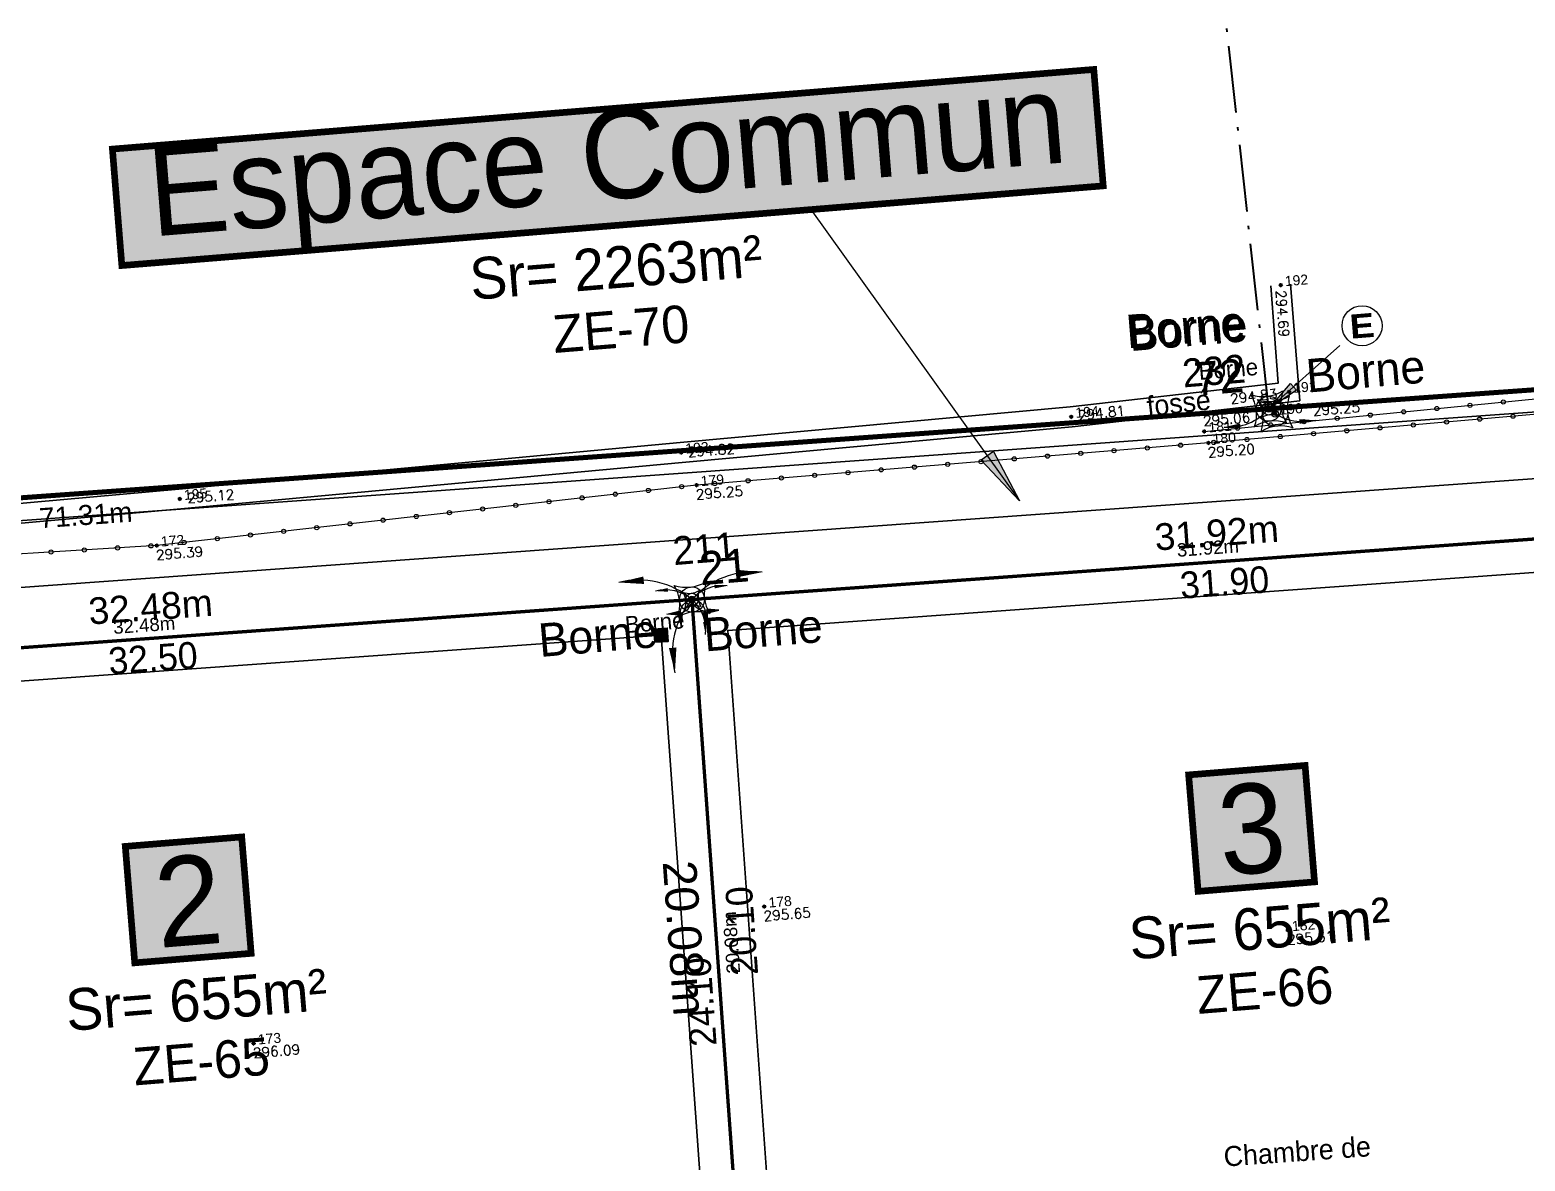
# Model space of a CAD drawing. Header units: metres. Extents: x 1851758 to 1852050, y 5187822 to 5188223.
# Drawn here: x 1851890.6 to 1851935.4, y 5187920.52 to 5187954.41 of the extents above; entities that cross this region are included whole.
import ezdxf
from ezdxf.enums import TextEntityAlignment as Align

# ---------------------------------------------------------------- set-up
doc = ezdxf.new("R2010")
doc.units = ezdxf.units.M
doc.header["$LTSCALE"] = 2.5
doc.header["$PDMODE"] = 35
doc.header["$PDSIZE"] = 0.03
doc.linetypes.add('L5', pattern=[1.15, 0.8, -0.175, 0, -0.175])
doc.layers.get('0').update_dxf_attribs({"linetype": 'CONTINUOUS', "lineweight": 30})
for name, color, linetype, lineweight in [('CLO_LEG', 7, 'CONTINUOUS', 15), ('P', 7, 'CONTINUOUS', 50), ('PAR', 11, 'L5', 30), ('PAR_COT', 150, 'CONTINUOUS', 20), ('PAR_REP', 6, 'CONTINUOUS', 15), ('POUB', 7, 'CONTINUOUS', 30), ('PRO_IMP_REP', 6, 'CONTINUOUS', 15), ('PRO_IMP_REP_VENTE', 6, 'CONTINUOUS', 15), ('PRO_PAR', 1, 'CONTINUOUS', 35), ('PRO_PAR_COT', 200, 'CONTINUOUS', 20), ('PRO_PAR_COT_DA', 150, 'CONTINUOUS', 20), ('PRO_PAR_COT_VENTE', 150, 'CONTINUOUS', 20), ('PRO_PAR_DA', 1, 'CONTINUOUS', 35), ('PRO_PAR_P', 7, 'CONTINUOUS', 70), ('PRO_PAR_P_DA', 7, 'CONTINUOUS', 70), ('PRO_PAR_SURF', 157, 'CONTINUOUS', 20), ('PRO_PAR_TXT', 157, 'CONTINUOUS', 20), ('SOL_TXT', 7, 'CONTINUOUS', 13), ('TAL', 34, 'CONTINUOUS', 25), ('Z', 7, 'CONTINUOUS', 9)]:
    doc.layers.add(name, color=color, linetype=linetype, lineweight=lineweight)
for name, color, linetype, plot in [('N', 1, 'CONTINUOUS', False), ('PRO_PAR_CONT_DA', 40, 'CONTINUOUS', False), ('PRO_PAR_CONT_DA_D', 7, 'CONTINUOUS', False)]:
    doc.layers.add(name, color=color, linetype=linetype, plot=plot)
for name, color, linetype in [('PRO_PAR_N', 6, 'CONTINUOUS'), ('PRO_PAR_N_DA', 6, 'CONTINUOUS'), ('PRO_RES_EU_TXT', 34, 'CONTINUOUS'), ('PRO_VOI', 7, 'CONTINUOUS'), ('PRO_VOI_TAMPON', 5, 'CONTINUOUS')]:
    doc.layers.add(name, color=color, linetype=linetype)
doc.styles.add('_ECRITURE', font='NEWSGOTN.TTF')
doc.styles.add('_ECRITURE_GRAS', font='NEWSGOTB.TTF')
doc.styles.add('ARIAL_B', font='arialbd.ttf', dxfattribs={"width": 1.1})
doc.styles.add('Ecriture', font='NEWSGOTN.TTF')
doc.styles.add('SIMPLEX', font='SIMPLEX.SHX', dxfattribs={"oblique": 27})
doc.styles.get("Standard").update_dxf_attribs({"font": 'arial.ttf'})

# ---------------------------------------------------------------- blocks, each defined once
blk = doc.blocks.new('TCPOINT')
blk.add_point((0, 0))
at = {"layer": 'N'}
blk.add_attdef('MAT', (0.2, 0.2), '', height=0.34, dxfattribs=at)
at = {"layer": 'Z', "style": 'SIMPLEX'}
blk.add_attdef('ALT', (0.2, -0.54), '', height=0.34, dxfattribs=at)
blk = doc.blocks.new('CLOLEG')
blk.add_circle((0, 0), 0.0625)
blk = doc.blocks.new('fleche cote')
blk.add_hatch(color=0).paths.add_polyline_path([(-0.524, -0.399), (-0.524, -0.55), (-0.975, -0.475)])
at = {"color": 0}
blk.add_lwpolyline([(-0.524, -0.475, 0.385882), (0, 0)], format="xyb", dxfattribs=at)
blk.add_lwpolyline([(-0.524, -0.399), (-0.524, -0.55), (-0.975, -0.475)], close=True, dxfattribs=at)
blk = doc.blocks.new('fleche cote2')
blk.add_hatch(color=0).paths.add_polyline_path([(-0.524, 0.399), (-0.524, 0.55), (-0.975, 0.475)])
at = {"color": 0}
blk.add_lwpolyline([(-0.524, 0.399), (-0.524, 0.55), (-0.975, 0.475)], close=True, dxfattribs=at)
blk.add_lwpolyline([(-0.524, 0.475, -0.385882), (0, 0)], format="xyb", dxfattribs=at)
blk = doc.blocks.new('ASS02')
h = blk.add_hatch(color=256)
h.dxf.hatch_style = 1
h.paths.add_polyline_path([(0.5, -0.5), (0.5, 0.5), (-0.5, 0.5), (-0.5, -0.5)])
blk.add_lwpolyline([(0.5, -0.5), (0.5, 0.5), (-0.5, 0.5), (-0.5, -0.5)], close=True)
blk = doc.blocks.new('Borne')
at = {"layer": 'PAR_REP'}
for radius in [0.15, 0.04]:
    blk.add_circle((0, 0), radius, dxfattribs=at)
for centre, start, end in [((-0.019, 0.607), 246.9187, 296.6535), ((-0.607, -0.019), 336.9187, 26.6535), ((0.607, 0.019), 156.9187, 206.6535), ((0.019, -0.607), 66.9187, 116.6535)]:
    blk.add_arc(centre, 0.458, start, end, dxfattribs=at)
blk = doc.blocks.new('*U106')
at = {"layer": 'PAR_COT'}
for points in [[(0.022, 1.901), (0, 0)], [(0.098, 0.663), (-0.082, 0.665)], [(0.098, 0.663), (0, 0), (-0.082, 0.665)]]:
    blk.add_lwpolyline(points, dxfattribs=at)
blk.add_solid([(0, 0), (-0.082, 0.665), (0.098, 0.663)], dxfattribs=at)
blk = doc.blocks.new('PAR_COT_01B')
at = {"layer": 'PAR_COT'}
blk.add_lwpolyline([(-1.143, 0.37, 0, 0.12, 0), (-0.742, 0.373, 0.12, 0.12, 0)], format="xyseb", dxfattribs=at)
blk.add_arc((-0.93, -0.921), 1.309, 44.7149, 99.3768, dxfattribs=at)
blk = doc.blocks.new('PAR_COT_02B')
at = {"layer": 'PAR_COT'}
blk.add_lwpolyline([(-1.139, -0.377, 0, 0.12, 0), (-0.739, -0.377, 0.12, 0.12, 0)], format="xyseb", dxfattribs=at)
blk.add_arc((-0.934, 0.914), 1.307, 260.964, 315.6259, dxfattribs=at)
blk = doc.blocks.new('BORNE IMP')
at = {"layer": 'PRO_IMP_REP'}
for radius in [0.375, 0.1]:
    blk.add_circle((0, 0), radius, dxfattribs=at)
for centre, start, end in [((-0.047, 1.518), 246.9187, 296.6535), ((-1.518, -0.047), 336.9187, 26.6535), ((1.518, 0.047), 156.9187, 206.6535), ((0.047, -1.518), 66.9187, 116.6535)]:
    blk.add_arc(centre, 1.144, start, end, dxfattribs=at)
blk = doc.blocks.new('*U116')
at = {"layer": 'PRO_PAR_TXT', "color": 157}
for points in [[(0.265, -0.615), (0, 0), (0.419, -0.522)], [(2.214, -3.68), (0, 0)], [(0.265, -0.615), (0.419, -0.522)]]:
    blk.add_lwpolyline(points, dxfattribs=at)
blk.add_solid([(0, 0), (0.419, -0.522), (0.265, -0.615)], dxfattribs=at)
blk = doc.blocks.new('PAR REP VENTE')
at = {"layer": 'PRO_IMP_REP_VENTE'}
for radius in [0.375, 0.1]:
    blk.add_circle((0, 0), radius, dxfattribs=at)
for centre, start, end in [((-0.17, 1.509), 251.55945, 301.29431), ((-1.509, -0.17), 341.55945, 31.29431), ((1.509, 0.17), 161.55945, 211.29431), ((0.17, -1.509), 71.55945, 121.29431)]:
    blk.add_arc(centre, 1.144, start, end, dxfattribs=at)
blk = doc.blocks.new('PRO_PAR_COT_01B')
at = {"layer": 'PRO_PAR_COT_DA'}
blk.add_lwpolyline([(-2.153, 0.666, 0, 0.225, 0), (-1.401, 0.68, 0.225, 0.225, 0)], format="xyseb", dxfattribs=at)
blk.add_arc((-1.72, -1.75), 2.454, 45.4926, 100.1545, dxfattribs=at)
blk = doc.blocks.new('PRO_PAR_COT_02B')
at = {"layer": 'PRO_PAR_COT_DA'}
blk.add_lwpolyline([(-2.153, -0.666, 0, 0.225, 0), (-1.401, -0.68, 0.225, 0.225, 0)], format="xyseb", dxfattribs=at)
blk.add_arc((-1.72, 1.75), 2.454, 259.8455, 314.5074, dxfattribs=at)

msp = doc.modelspace()

# ---------------------------------------------------------------- hatches: boundary and pattern name
at = {"layer": 'PRO_PAR_TXT'}
for color, points in [(251, [(1851893.184, 5187950.749), (1851922.388, 5187953.12), (1851922.655, 5187949.831), (1851893.451, 5187947.46)]), (211, [(1851925.429, 5187931.998), (1851928.718, 5187932.265), (1851928.985, 5187928.976), (1851925.696, 5187928.709)]), (131, [(1851893.569, 5187929.856), (1851896.859, 5187930.123), (1851897.126, 5187926.834), (1851893.836, 5187926.567)])]:
    msp.add_hatch(color=color, dxfattribs=at).paths.add_polyline_path(points)

# ---------------------------------------------------------------- linework, layer by layer
at = {"layer": 'CLO_LEG', "flags": 128}
for points in [[(1851977.739, 5187951.887), (1851978.26, 5187947.388), (1851966.81, 5187945.805), (1851954.043, 5187944.623), (1851949.297, 5187943.986), (1851940.926, 5187943.352), (1851925.914, 5187942.038), (1851910.577, 5187940.774), (1851894.403, 5187938.963), (1851878.913, 5187938.009), (1851863.835, 5187936.886), (1851858.314, 5187936.298), (1851859.611, 5187922.824), (1851861.624, 5187905.158), (1851863.146, 5187891.866), (1851864.24, 5187882.278), (1851864.624, 5187878.787), (1851868.895, 5187879.162), (1851886.929, 5187880.433), (1851898.298, 5187881.405)], [(1851925.791, 5187942.382), (1851940.266, 5187943.803)]]:
    msp.add_lwpolyline(points, dxfattribs=at)
at = {"layer": 'PAR', "flags": 128}
for points in [[(1851927.721, 5187943.061), (1851919.276, 5188019.861)], [(1851856.592, 5187937.984), (1851927.721, 5187943.061), (1851977.793, 5187946.635)]]:
    msp.add_lwpolyline(points, dxfattribs=at)
at = {"layer": 'PAR_COT', "color": 1, "const_width": 0.15, "flags": 128}
msp.add_lwpolyline([(1851863.582, 5187878.171), (1851863.48, 5187879.051), (1851857.775, 5187927.862), (1851856.592, 5187937.984), (1851927.721, 5187943.061), (1851977.793, 5187946.635), (1851981.371, 5187888.402)], dxfattribs=at)
at = {"layer": 'PAR_COT'}
msp.add_circle((1851930.517, 5187945.547), 0.6, dxfattribs=at)
at = {"layer": 'PRO_PAR', "const_width": 0.1, "flags": 128}
for points in [[(1851911.879, 5187917.313), (1851911.879, 5187917.313), (1851940.223, 5187919.349), (1851940.51, 5187915.359), (1851947.492, 5187915.861), (1851947.205, 5187919.851), (1851975.449, 5187921.88), (1851974.252, 5187941.929), (1851857.114, 5187933.514)], [(1851884.704, 5187915.361), (1851908.388, 5187917.062), (1851908.675, 5187913.073), (1851912.166, 5187913.323), (1851910.44, 5187937.345)]]:
    msp.add_lwpolyline(points, dxfattribs=at)
at = {"layer": 'PRO_PAR_CONT_DA', "flags": 128}
msp.add_lwpolyline([(1851977.793, 5187946.635), (1851927.721, 5187943.061), (1851856.592, 5187937.984), (1851857.114, 5187933.514), (1851878.043, 5187935.017), (1851910.44, 5187937.345), (1851942.275, 5187939.632)], dxfattribs=at)
for points in [[(1851911.879, 5187917.313), (1851940.223, 5187919.349), (1851940.51, 5187915.359), (1851944.001, 5187915.61), (1851942.275, 5187939.632), (1851910.44, 5187937.345)], [(1851878.043, 5187935.017), (1851880.173, 5187917.038), (1851882.403, 5187915.196), (1851884.704, 5187915.361), (1851908.388, 5187917.062), (1851908.675, 5187913.073), (1851912.166, 5187913.323), (1851911.879, 5187917.313), (1851910.44, 5187937.345)]]:
    msp.add_lwpolyline(points, close=True, dxfattribs=at)
at = {"layer": 'PRO_PAR_CONT_DA_D', "flags": 128}
for points in [[(1851912.805, 5187918.382), (1851941.149, 5187920.418), (1851941.435, 5187916.429), (1851942.932, 5187916.536), (1851941.349, 5187938.563), (1851911.51, 5187936.419)], [(1851879.159, 5187934.095), (1851881.119, 5187917.554), (1851882.732, 5187916.222), (1851884.632, 5187916.358), (1851909.314, 5187918.131), (1851909.601, 5187914.142), (1851911.097, 5187914.249), (1851910.882, 5187917.241), (1851909.515, 5187936.276)]]:
    msp.add_lwpolyline(points, close=True, dxfattribs=at)
at = {"layer": 'PRO_PAR_COT_VENTE'}
for points in [[(1851911.49, 5187937.754, 0, 0.112, 0), (1851911.115, 5187937.734, 0.112, 0.112, 0)], [(1851909.343, 5187937.6, 0, 0.112, 0), (1851909.717, 5187937.634, 0.112, 0.112, 0)], [(1851910.849, 5187936.295, 0, 0.112, 0), (1851910.83, 5187936.671, 0.112, 0.112, 0)]]:
    msp.add_lwpolyline(points, format="xyseb", dxfattribs=at)
for centre, start, end in [((1851909.645, 5187936.41), 49.6016, 104.2634), ((1851911.361, 5187936.534), 83.9544, 138.6163), ((1851909.629, 5187936.424), 353.9544, 48.6163)]:
    msp.add_arc(centre, 1.227, start, end, dxfattribs=at)
at = {"layer": 'PRO_PAR_DA', "flags": 128}
for points in [[(1851911.879, 5187917.313), (1851911.879, 5187917.313), (1851940.223, 5187919.349), (1851940.51, 5187915.359), (1851947.492, 5187915.861), (1851947.205, 5187919.851), (1851975.449, 5187921.88), (1851974.252, 5187941.929), (1851857.114, 5187933.514)], [(1851884.704, 5187915.361), (1851908.388, 5187917.062), (1851908.675, 5187913.073), (1851912.166, 5187913.323), (1851910.44, 5187937.345)]]:
    msp.add_lwpolyline(points, dxfattribs=at)
at = {"layer": 'PRO_PAR_SURF', "flags": 128}
for points in [[(1851977.793, 5187946.635), (1851981.487, 5187886.528), (1851863.582, 5187878.171), (1851856.592, 5187937.984), (1851927.721, 5187943.061)], [(1851942.275, 5187939.632), (1851910.44, 5187937.345), (1851911.879, 5187917.313), (1851940.223, 5187919.349), (1851940.51, 5187915.359), (1851944.001, 5187915.61)], [(1851910.44, 5187937.345), (1851878.043, 5187935.017), (1851880.173, 5187917.038), (1851882.403, 5187915.196), (1851908.388, 5187917.062), (1851908.675, 5187913.073), (1851912.166, 5187913.323)]]:
    msp.add_lwpolyline(points, close=True, dxfattribs=at)
at = {"layer": 'PRO_PAR_TXT', "color": 157, "const_width": 0.2, "flags": 128}
for points in [[(1851893.076, 5187950.841), (1851922.479, 5187953.227), (1851922.762, 5187949.739), (1851893.359, 5187947.352)], [(1851925.322, 5187932.09), (1851928.81, 5187932.373), (1851929.093, 5187928.884), (1851925.605, 5187928.601)], [(1851893.462, 5187929.948), (1851896.95, 5187930.231), (1851897.233, 5187926.743), (1851893.745, 5187926.459)]]:
    msp.add_lwpolyline(points, close=True, dxfattribs=at)
at = {"layer": 'PRO_VOI', "flags": 128}
msp.add_lwpolyline([(1851977.149, 5187943.942), (1851942.146, 5187941.427), (1851910.311, 5187939.14), (1851872.681, 5187936.437), (1851872.538, 5187938.432), (1851910.168, 5187941.135), (1851942.003, 5187943.422), (1851977.006, 5187945.937)], close=True, dxfattribs=at)
at = {"layer": 'TAL', "flags": 128}
for points in [[(1851928.378, 5187946.79), (1851928.65, 5187943.3), (1851921.834, 5187942.522), (1851910.145, 5187941.449), (1851895.121, 5187940.058), (1851878.663, 5187938.581)], [(1851927.779, 5187946.743), (1851928.007, 5187943.831), (1851921.773, 5187943.119), (1851910.09, 5187942.046), (1851895.067, 5187940.656), (1851878.609, 5187939.178)]]:
    msp.add_lwpolyline(points, dxfattribs=at)

# ---------------------------------------------------------------- block references
at = {"layer": 'CLO_LEG'}
for p, rotation in [((1851933.752, 5187943.163), 5.604332684041582), ((1851934.748, 5187943.261), 5.604332684041582), ((1851928.776, 5187942.675), 5.604332684041582), ((1851929.772, 5187942.773), 5.604332684041582), ((1851930.767, 5187942.87), 5.604332684041582), ((1851931.762, 5187942.968), 5.604332684041582), ((1851932.757, 5187943.066), 5.604332684041582), ((1851933.049, 5187942.662), 185.0016812645168), ((1851934.045, 5187942.75), 185.0016812645168), ((1851935.041, 5187942.837), 185.0016812645168), ((1851926.786, 5187942.48), 5.604332684041582), ((1851927.781, 5187942.577), 5.604332684041582), ((1851928.068, 5187942.227), 185.0016812645168), ((1851929.064, 5187942.314), 185.0016812645168), ((1851930.06, 5187942.401), 185.0016812645168), ((1851931.056, 5187942.488), 185.0016812645168), ((1851932.053, 5187942.575), 185.0016812645168), ((1851923.086, 5187941.805), 184.7103123943476), ((1851924.082, 5187941.887), 184.7103123943476), ((1851925.079, 5187941.969), 184.7103123943476), ((1851926.075, 5187942.052), 185.0016812645168), ((1851927.072, 5187942.139), 185.0016812645168), ((1851918.103, 5187941.394), 184.7103123943476), ((1851919.099, 5187941.476), 184.7103123943476), ((1851920.096, 5187941.559), 184.7103123943476), ((1851921.092, 5187941.641), 184.7103123943476), ((1851922.089, 5187941.723), 184.7103123943476), ((1851912.123, 5187940.902), 184.7103123943476), ((1851913.119, 5187940.984), 184.7103123943476), ((1851914.116, 5187941.066), 184.7103123943476), ((1851915.113, 5187941.148), 184.7103123943476), ((1851916.109, 5187941.23), 184.7103123943476), ((1851917.106, 5187941.312), 184.7103123943476), ((1851908.143, 5187940.502), 186.3895323440691), ((1851909.137, 5187940.613), 186.3895323440691), ((1851910.131, 5187940.724), 186.3895323440691), ((1851911.126, 5187940.82), 184.7103123943476), ((1851904.168, 5187940.057), 186.3895323440691), ((1851905.162, 5187940.168), 186.3895323440691), ((1851906.156, 5187940.279), 186.3895323440691), ((1851907.149, 5187940.39), 186.3895323440691), ((1851900.193, 5187939.611), 186.3895323440691), ((1851901.187, 5187939.723), 186.3895323440691), ((1851902.181, 5187939.834), 186.3895323440691), ((1851903.174, 5187939.945), 186.3895323440691), ((1851896.218, 5187939.166), 186.3895323440691), ((1851897.212, 5187939.278), 186.3895323440691), ((1851898.205, 5187939.389), 186.3895323440691), ((1851899.199, 5187939.5), 186.3895323440691), ((1851891.235, 5187938.768), 183.5256594303691), ((1851892.233, 5187938.829), 183.5256594303691), ((1851893.231, 5187938.891), 183.5256594303691), ((1851894.229, 5187938.952), 183.5256594303691), ((1851895.224, 5187939.055), 186.3895323440691)]:
    msp.add_blockref('CLOLEG', p, dxfattribs=dict(at, rotation=rotation))
at = {"layer": 'P'}
ref = msp.add_blockref('TCPOINT', (1851928.079, 5187946.766, 294.69), dxfattribs=dict(at, rotation=301.9002445867005))
ref.add_attrib('MAT', '192', (1851928.216, 5187946.734, 294.69), dxfattribs={"layer": 'N', "height": 0.3, "rotation": 4.6408})
ref.add_attrib('ALT', '294.69', dxfattribs={"layer": 'Z', "height": 0.3, "rotation": 274.468, "style": 'SIMPLEX'}).set_placement((1851928.227, 5187946.626, 294.69), align=Align.TOP_LEFT)
ref = msp.add_blockref('TCPOINT', (1851928.329, 5187943.566, 294.83), dxfattribs=dict(at, rotation=301.9002445867005))
ref.add_attrib('MAT', '191', (1851928.466, 5187943.534, 294.83), dxfattribs={"layer": 'N', "height": 0.3, "rotation": 4.6408})
ref.add_attrib('ALT', '294.83', dxfattribs={"layer": 'Z', "height": 0.3, "rotation": 6.5183, "style": 'SIMPLEX'}).set_placement((1851926.549, 5187943.502, 294.83), align=Align.TOP_LEFT)
ref = msp.add_blockref('TCPOINT', (1851927.914, 5187942.911, 295.25), dxfattribs=dict(at, rotation=301.9002445867005))
ref.add_attrib('MAT', '190', (1851928.052, 5187942.879, 295.25), dxfattribs={"layer": 'N', "height": 0.3, "rotation": 4.6408})
ref.add_attrib('ALT', '295.25', dxfattribs={"layer": 'Z', "height": 0.3, "rotation": 4.6408, "style": 'SIMPLEX'}).set_placement((1851929.031, 5187943.149, 295.25), align=Align.TOP_LEFT)
ref = msp.add_blockref('TCPOINT', (1851921.803, 5187942.82, 294.81), dxfattribs=dict(at, rotation=301.9002445867005))
ref.add_attrib('MAT', '194', (1851921.941, 5187942.788, 294.81), dxfattribs={"layer": 'N', "height": 0.3, "rotation": 4.6408})
ref.add_attrib('ALT', '294.81', dxfattribs={"layer": 'Z', "height": 0.3, "rotation": 6.5183, "style": 'SIMPLEX'}).set_placement((1851921.99, 5187943.004, 294.81), align=Align.TOP_LEFT)
ref = msp.add_blockref('TCPOINT', (1851925.791, 5187942.382, 295.06), dxfattribs=dict(at, rotation=301.9002445867005))
ref.add_attrib('MAT', '181', (1851925.928, 5187942.35, 295.06), dxfattribs={"layer": 'N', "height": 0.3, "rotation": 4.6408})
ref.add_attrib('ALT', '295.06', dxfattribs={"layer": 'Z', "height": 0.3, "rotation": 4.6408, "style": 'SIMPLEX'}).set_placement((1851925.742, 5187942.845, 295.06), align=Align.TOP_LEFT)
ref = msp.add_blockref('TCPOINT', (1851925.914, 5187942.038, 295.2), dxfattribs=dict(at, rotation=301.9002445867005))
ref.add_attrib('MAT', '180', (1851926.052, 5187942.006, 295.2), dxfattribs={"layer": 'N', "height": 0.3, "rotation": 4.6408})
ref.add_attrib('ALT', '295.20', dxfattribs={"layer": 'Z', "height": 0.3, "rotation": 4.6408, "style": 'SIMPLEX'}).set_placement((1851925.882, 5187941.9, 295.2), align=Align.TOP_LEFT)
ref = msp.add_blockref('TCPOINT', (1851910.117, 5187941.747, 294.82), dxfattribs=dict(at, rotation=301.9002445867005))
ref.add_attrib('MAT', '193', (1851910.255, 5187941.715, 294.82), dxfattribs={"layer": 'N', "height": 0.3, "rotation": 4.6408})
ref.add_attrib('ALT', '294.82', dxfattribs={"layer": 'Z', "height": 0.3, "rotation": 4.6408, "style": 'SIMPLEX'}).set_placement((1851910.301, 5187941.907, 294.82), align=Align.TOP_LEFT)
ref = msp.add_blockref('TCPOINT', (1851910.577, 5187940.774, 295.25), dxfattribs=dict(at, rotation=301.9002445867005))
ref.add_attrib('MAT', '179', (1851910.715, 5187940.742, 295.25), dxfattribs={"layer": 'N', "height": 0.3, "rotation": 4.6408})
ref.add_attrib('ALT', '295.25', dxfattribs={"layer": 'Z', "height": 0.3, "rotation": 4.6408, "style": 'SIMPLEX'}).set_placement((1851910.545, 5187940.637, 295.25), align=Align.TOP_LEFT)
ref = msp.add_blockref('TCPOINT', (1851895.094, 5187940.357, 295.12), dxfattribs=dict(at, rotation=301.9002445867005))
ref.add_attrib('MAT', '195', (1851895.232, 5187940.325, 295.12), dxfattribs={"layer": 'N', "height": 0.3, "rotation": 4.6408})
ref.add_attrib('ALT', '295.12', dxfattribs={"layer": 'Z', "height": 0.3, "rotation": 4.6408, "style": 'SIMPLEX'}).set_placement((1851895.304, 5187940.533, 295.12), align=Align.TOP_LEFT)
ref = msp.add_blockref('TCPOINT', (1851894.403, 5187938.963, 295.39), dxfattribs=dict(at, rotation=301.9002445867005))
ref.add_attrib('MAT', '172', (1851894.541, 5187938.931, 295.39), dxfattribs={"layer": 'N', "height": 0.3, "rotation": 4.6408})
ref.add_attrib('ALT', '295.39', dxfattribs={"layer": 'Z', "height": 0.3, "rotation": 4.6408, "style": 'SIMPLEX'}).set_placement((1851894.371, 5187938.825, 295.39), align=Align.TOP_LEFT)
ref = msp.add_blockref('TCPOINT', (1851912.607, 5187928.145, 295.65), dxfattribs=dict(at, rotation=301.9002445867005))
ref.add_attrib('MAT', '178', (1851912.745, 5187928.113, 295.65), dxfattribs={"layer": 'N', "height": 0.3, "rotation": 4.6408})
ref.add_attrib('ALT', '295.65', dxfattribs={"layer": 'Z', "height": 0.3, "rotation": 4.6408, "style": 'SIMPLEX'}).set_placement((1851912.575, 5187928.007, 295.65), align=Align.TOP_LEFT)
ref = msp.add_blockref('TCPOINT', (1851928.291, 5187927.439, 295.61), dxfattribs=dict(at, rotation=301.9002445867005))
ref.add_attrib('MAT', '182', (1851928.428, 5187927.407, 295.61), dxfattribs={"layer": 'N', "height": 0.3, "rotation": 4.6408})
ref.add_attrib('ALT', '295.61', dxfattribs={"layer": 'Z', "height": 0.3, "rotation": 4.6408, "style": 'SIMPLEX'}).set_placement((1851928.259, 5187927.301, 295.61), align=Align.TOP_LEFT)
ref = msp.add_blockref('TCPOINT', (1851897.308, 5187924.044, 296.09), dxfattribs=dict(at, rotation=301.9002445867005))
ref.add_attrib('MAT', '173', (1851897.445, 5187924.012, 296.09), dxfattribs={"layer": 'N', "height": 0.3, "rotation": 4.6408})
ref.add_attrib('ALT', '296.09', dxfattribs={"layer": 'Z', "height": 0.3, "rotation": 4.6408, "style": 'SIMPLEX'}).set_placement((1851897.276, 5187923.906, 296.09), align=Align.TOP_LEFT)
at = {"layer": 'PAR_COT'}
for name, xscale, yscale, zscale, rotation in [('*U106', 1.5, 1.5, 1.5, 312.1909527724392), ('PAR_COT_02B', 1.2, 1.2, 1.2, 4.082707128901716), ('PAR_COT_01B', 1.2, 1.2, 1.2, 184.0827071341839)]:
    msp.add_blockref(name, (1851927.721, 5187943.061), dxfattribs=dict(at, xscale=xscale, yscale=yscale, zscale=zscale, rotation=rotation))
at = {"layer": 'POUB', "xscale": 2.5, "yscale": 2.5, "zscale": 2.5, "rotation": 4.640794973642308}
msp.add_blockref('Borne', (1851927.914, 5187942.911), dxfattribs=at)
at = {"layer": 'PRO_IMP_REP', "rotation": 4.640794973642308}
for p in [(1851927.721, 5187943.061), (1851910.44, 5187937.345)]:
    msp.add_blockref('BORNE IMP', p, dxfattribs=at)
at = {"layer": 'PRO_IMP_REP_VENTE', "xscale": 0.5, "yscale": 0.5, "zscale": 0.5}
for p in [(1851927.721, 5187943.061), (1851910.44, 5187937.345)]:
    msp.add_blockref('PAR REP VENTE', p, dxfattribs=at)
at = {"layer": 'PRO_PAR_COT'}
for name, xscale, yscale, zscale, rotation in [('fleche cote2', 0.7999999999999999, 0.7999999999999999, 0.7999999999999999, 184.1089314892179), ('fleche cote', 0.8, 0.8, 0.8, 94.1089314854432), ('fleche cote', 0.8, 0.8, 0.8, 4.108931489683309), ('fleche cote2', 0.8, 0.8, 0.8, 94.10893148505806)]:
    msp.add_blockref(name, (1851910.44, 5187937.345), dxfattribs=dict(at, xscale=xscale, yscale=yscale, zscale=zscale, rotation=rotation))
at = {"layer": 'PRO_PAR_COT_DA'}
for name, rotation in [('PRO_PAR_COT_02B', 184.1089314875069), ('PRO_PAR_COT_01B', 4.108931489734808), ('PRO_PAR_COT_01B', 94.10893148212645)]:
    msp.add_blockref(name, (1851910.44, 5187937.345), dxfattribs=dict(at, rotation=rotation))
at = {"layer": 'PRO_PAR_P'}
ref = msp.add_blockref('TCPOINT', (1851927.721, 5187943.061), dxfattribs=dict(at, rotation=89.95836008128018))
ref.add_attrib('MAT', '72', (1851925.523, 5187943.449), dxfattribs={"layer": 'PRO_PAR_N', "lineweight": -2, "height": 1, "rotation": 4.6408, "style": 'Ecriture'})
ref = msp.add_blockref('TCPOINT', (1851910.44, 5187937.345), dxfattribs=dict(at, rotation=89.95836008128018))
ref.add_attrib('MAT', '21', (1851910.703, 5187937.774), dxfattribs={"layer": 'PRO_PAR_N', "lineweight": -2, "height": 1, "rotation": 4.6408, "style": 'Ecriture'})
at = {"layer": 'PRO_PAR_P_DA'}
ref = msp.add_blockref('TCPOINT', (1851927.721, 5187943.061), dxfattribs=dict(at, xscale=2.5, yscale=2.5, zscale=2.5))
ref.add_attrib('MAT', '232', (1851925.165, 5187943.698), dxfattribs={"layer": 'PRO_PAR_N_DA', "height": 0.85, "rotation": 4.6408, "style": '_ECRITURE'})
ref = msp.add_blockref('TCPOINT', (1851910.44, 5187937.345), dxfattribs=dict(at, xscale=2.5, yscale=2.5, zscale=2.5))
ref.add_attrib('MAT', '211', (1851909.9, 5187938.374), dxfattribs={"layer": 'PRO_PAR_N_DA', "height": 0.85, "rotation": 4.6408, "style": '_ECRITURE'})
at = {"layer": 'PRO_PAR_TXT', "xscale": 2.5, "yscale": 2.5, "zscale": 2.5, "rotation": 184.6407949729945}
msp.add_blockref('*U116', (1851920.258, 5187940.306), dxfattribs=at)
at = {"layer": 'PRO_VOI_TAMPON', "xscale": 0.4, "yscale": 0.4, "rotation": 274.1089316045998}
msp.add_blockref('ASS02', (1851909.515, 5187936.276), dxfattribs=at)

# ---------------------------------------------------------------- texts
at = {"layer": 'PAR_COT', "style": 'ARIAL_B', "width": 1.1}
msp.add_text('E', height=0.72, rotation=4.6408, dxfattribs=at).set_placement((1851930.517, 5187945.547), align=Align.MIDDLE)
at = {"layer": 'PAR_COT', "insert": (1851892.278, 5187939.874), "char_height": 0.6, "attachment_point": 5, "rotation": 4.0827}
msp.add_mtext('\\A1;71.31m', dxfattribs=at)
at = {"layer": 'POUB', "style": '_ECRITURE'}
msp.add_text('Borne', height=1, rotation=4.8887, dxfattribs=at).set_placement((1851928.886, 5187943.544))
at = {"layer": 'PRO_IMP_REP', "style": '_ECRITURE'}
for p in [(1851923.564, 5187944.785), (1851905.886, 5187935.621)]:
    msp.add_text('Borne ', height=1, rotation=4.8887, dxfattribs=at).set_placement(p)
at = {"layer": 'PRO_IMP_REP_VENTE', "style": '_ECRITURE'}
for p in [(1851925.642, 5187943.923), (1851908.456, 5187936.336)]:
    msp.add_text('Borne ', height=0.5, rotation=4.8887, dxfattribs=at).set_placement(p)
at = {"layer": 'PRO_PAR_COT', "char_height": 0.8, "attachment_point": 5, "style": 'Ecriture'}
for s, insert, rotation in [('\\A1;31.90', (1851926.398, 5187937.857), 4.1089), ('\\A1;32.50', (1851894.292, 5187935.588), 4.1089), ('\\A1;20.10', (1851911.936, 5187927.415), 94.1089), ('\\A1;24.10', (1851910.692, 5187925.29), 94.1089)]:
    msp.add_mtext(s, dxfattribs=dict(at, insert=insert, rotation=rotation))
at = {"layer": 'PRO_PAR_COT_DA', "attachment_point": 5}
for s, insert, char_height, rotation in [('\\A1;31.92m', (1851926.16, 5187939.338), 0.8, 4.1089), ('\\A1;32.48m', (1851894.219, 5187937.12), 0.8, 4.1089), ('\\A1;20.08m', (1851910.22, 5187927.2), 1, 274.1089)]:
    msp.add_mtext(s, dxfattribs=dict(at, insert=insert, char_height=char_height, rotation=rotation))
at = {"layer": 'PRO_PAR_COT_VENTE', "char_height": 0.4, "attachment_point": 5}
for s, insert, rotation in [('\\A1;31.92m', (1851925.897, 5187938.887), 4.1089), ('\\A1;32.48m', (1851894.028, 5187936.575), 4.1089), ('\\A1;20.08m', (1851911.622, 5187927.069), 94.1089)]:
    msp.add_mtext(s, dxfattribs=dict(at, insert=insert, rotation=rotation))
at = {"layer": 'PRO_PAR_N', "style": '_ECRITURE'}
for p in [(1851923.488, 5187944.87), (1851910.831, 5187935.787)]:
    msp.add_text('Borne', height=1, rotation=4.6408, dxfattribs=at).set_placement(p)
at = {"layer": 'PRO_PAR_TXT', "color": 157}
for s, height, style, p in [('Espace Commun', 2.6875, '_ECRITURE_GRAS', (1851907.919, 5187950.29)), ('Sr= 2263m²', 1.25, '_ECRITURE', (1851908.162, 5187947.3)), ('3', 2.688, '_ECRITURE_GRAS', (1851927.207, 5187930.487)), ('2', 2.688, '_ECRITURE_GRAS', (1851895.347, 5187928.345)), ('Sr= 655m²', 1.25, '_ECRITURE', (1851927.45, 5187927.497)), ('Sr= 655m²', 1.25, '_ECRITURE', (1851895.59, 5187925.355))]:
    msp.add_text(s, height=height, rotation=4.6408, dxfattribs=dict(at, style=style)).set_placement(p, align=Align.MIDDLE)
at = {"layer": 'PRO_PAR_TXT', "color": 230, "style": '_ECRITURE'}
for s, p in [('ZE-70', (1851908.312, 5187945.456)), ('ZE-66', (1851927.6, 5187925.653)), ('ZE-65', (1851895.74, 5187923.511))]:
    msp.add_text(s, height=1.125, rotation=4.6408, dxfattribs=at).set_placement(p, align=Align.MIDDLE)
at = {"layer": 'PRO_RES_EU_TXT', "linetype": 'Continuous', "ltscale": 0.2, "style": 'Ecriture'}
msp.add_text('Chambre de', height=0.6, rotation=4.1089, dxfattribs=at).set_placement((1851926.393, 5187920.352))
at = {"layer": 'SOL_TXT', "style": '_ECRITURE'}
msp.add_text('fossé', height=0.6, rotation=6.5183, dxfattribs=at).set_placement((1851924.104, 5187942.826))

doc.saveas('drawing.dxf')
